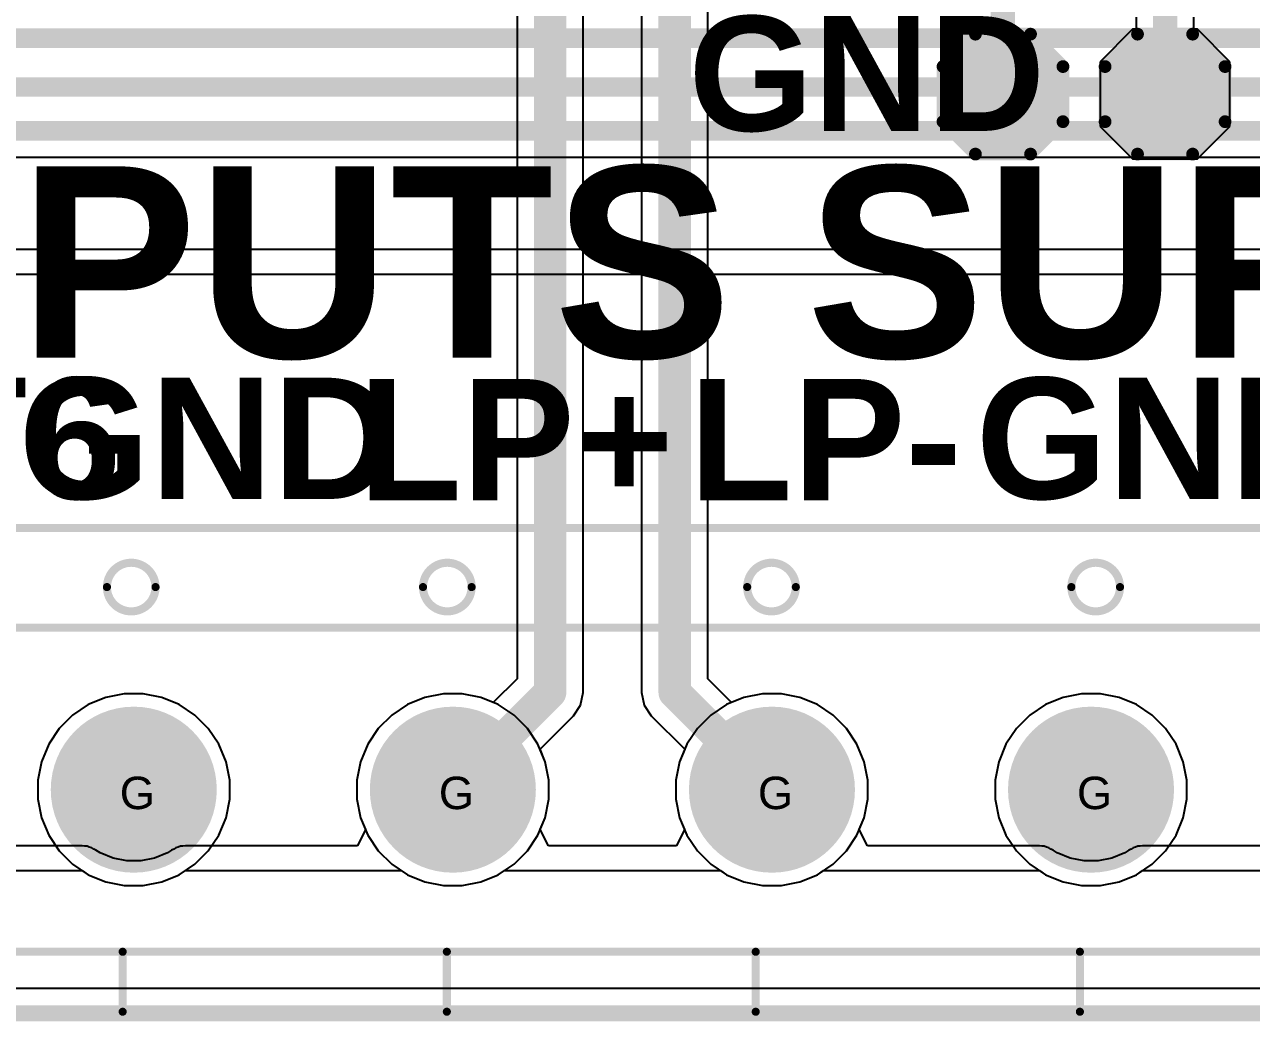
# Model space of a CAD drawing. Header units: inches. Extents: x -11 to 5379, y 0 to 5429.
# Drawn here: x 291.34 to 310.57, y -0.13 to 15.5 of the extents above; entities that cross this region are included whole.
import ezdxf

# ---------------------------------------------------------------- set-up
doc = ezdxf.new("R2010")
doc.units = ezdxf.units.IN
for name, color, linetype in [('Board Outline', 216, 'Continuous'), ('Bottom Layer', 5, 'Continuous'), ('Bottom Solder', 6, 'Continuous'), ('Drill Drawing', 1, 'Continuous'), ('GND', 16, 'Continuous'), ('Multi-Layer', 9, 'Continuous'), ('Pad Holes', 156, 'Continuous'), ('PWR', 76, 'Continuous'), ('Top Layer', 1, 'Continuous'), ('Top Overlay', 2, 'Continuous'), ('Top Paste', 8, 'Continuous'), ('Top Solder', 216, 'Continuous')]:
    doc.layers.add(name, color=color, linetype=linetype)
doc.styles.add('Arial', font='', dxfattribs={"height": 0.2})
doc.styles.add('Arial_Bold', font='', dxfattribs={"height": 0.2})
doc.styles.get('Arial').set_extended_font_data('Arial')
doc.styles.get('Arial_Bold').set_extended_font_data('Arial', bold=True)

# ---------------------------------------------------------------- blocks, each defined once
blk = doc.blocks.new('JL301_50012U01_118')
at = {"layer": 'Bottom Layer'}
h = blk.add_hatch(color=5, dxfattribs=at)
edge = h.paths.add_edge_path()
edge.add_arc((2.5800558, 0), 1.25000004, 0, 360)
h = blk.add_hatch(color=5, dxfattribs=at)
edge = h.paths.add_edge_path()
edge.add_arc((7.5800458, 0), 1.25000004, 0, 360)
h = blk.add_hatch(color=5, dxfattribs=at)
edge = h.paths.add_edge_path()
edge.add_arc((12.5800358, 0), 1.25000004, 0, 360)
h = blk.add_hatch(color=5, dxfattribs=at)
edge = h.paths.add_edge_path()
edge.add_arc((17.5800258, 0), 1.25000004, 0, 360)
at = {"layer": 'Bottom Solder'}
h = blk.add_hatch(color=6, dxfattribs=at)
edge = h.paths.add_edge_path()
edge.add_arc((2.5800558, 0), 1.30080004, 0, 360)
h = blk.add_hatch(color=6, dxfattribs=at)
edge = h.paths.add_edge_path()
edge.add_arc((7.5800458, 0), 1.30080004, 0, 360)
h = blk.add_hatch(color=6, dxfattribs=at)
edge = h.paths.add_edge_path()
edge.add_arc((12.5800358, 0), 1.30080004, 0, 360)
h = blk.add_hatch(color=6, dxfattribs=at)
edge = h.paths.add_edge_path()
edge.add_arc((17.5800258, 0), 1.30080004, 0, 360)
at = {"layer": 'GND'}
h = blk.add_hatch(color=16, dxfattribs=at)
edge = h.paths.add_edge_path()
edge.add_arc((2.5800558, 0), 1.25000004, 0, 360)
h = blk.add_hatch(color=16, dxfattribs=at)
edge = h.paths.add_edge_path()
edge.add_arc((7.5800458, 0), 1.25000004, 0, 360)
h = blk.add_hatch(color=16, dxfattribs=at)
edge = h.paths.add_edge_path()
edge.add_arc((12.5800358, 0), 1.25000004, 0, 360)
h = blk.add_hatch(color=16, dxfattribs=at)
edge = h.paths.add_edge_path()
edge.add_arc((17.5800258, 0), 1.25000004, 0, 360)
at = {"layer": 'Multi-Layer'}
h = blk.add_hatch(color=9, dxfattribs=at)
edge = h.paths.add_edge_path()
edge.add_arc((2.5800558, 0), 1.25000004, 0, 360)
h = blk.add_hatch(color=9, dxfattribs=at)
edge = h.paths.add_edge_path()
edge.add_arc((7.5800458, 0), 1.25000004, 0, 360)
h = blk.add_hatch(color=9, dxfattribs=at)
edge = h.paths.add_edge_path()
edge.add_arc((12.5800358, 0), 1.25000004, 0, 360)
h = blk.add_hatch(color=9, dxfattribs=at)
edge = h.paths.add_edge_path()
edge.add_arc((17.5800258, 0), 1.25000004, 0, 360)
at = {"layer": 'Pad Holes'}
h = blk.add_hatch(color=7, dxfattribs=at)
edge = h.paths.add_edge_path()
edge.add_arc((2.580005, 0), 0.6499986999999999, 0, 360)
h = blk.add_hatch(color=7, dxfattribs=at)
edge = h.paths.add_edge_path()
edge.add_arc((7.579994999999999, 0), 0.6499986999999999, 0, 360)
h = blk.add_hatch(color=7, dxfattribs=at)
edge = h.paths.add_edge_path()
edge.add_arc((12.579985, 0), 0.6499986999999999, 0, 360)
h = blk.add_hatch(color=7, dxfattribs=at)
edge = h.paths.add_edge_path()
edge.add_arc((17.5799496, 0), 0.6499986999999999, 0, 360)
at = {"layer": 'PWR'}
h = blk.add_hatch(color=76, dxfattribs=at)
edge = h.paths.add_edge_path()
edge.add_arc((2.5800558, 0), 1.25000004, 0, 360)
h = blk.add_hatch(color=76, dxfattribs=at)
edge = h.paths.add_edge_path()
edge.add_arc((7.5800458, 0), 1.25000004, 0, 360)
h = blk.add_hatch(color=76, dxfattribs=at)
edge = h.paths.add_edge_path()
edge.add_arc((12.5800358, 0), 1.25000004, 0, 360)
h = blk.add_hatch(color=76, dxfattribs=at)
edge = h.paths.add_edge_path()
edge.add_arc((17.5800258, 0), 1.25000004, 0, 360)
at = {"layer": 'Top Layer'}
h = blk.add_hatch(color=1, dxfattribs=at)
edge = h.paths.add_edge_path()
edge.add_arc((2.5800558, 0), 1.25000004, 0, 360)
h = blk.add_hatch(color=1, dxfattribs=at)
edge = h.paths.add_edge_path()
edge.add_arc((7.5800458, 0), 1.25000004, 0, 360)
h = blk.add_hatch(color=1, dxfattribs=at)
edge = h.paths.add_edge_path()
edge.add_arc((12.5800358, 0), 1.25000004, 0, 360)
h = blk.add_hatch(color=1, dxfattribs=at)
edge = h.paths.add_edge_path()
edge.add_arc((17.5800258, 0), 1.25000004, 0, 360)
at = {"layer": 'Top Solder'}
h = blk.add_hatch(color=216, dxfattribs=at)
edge = h.paths.add_edge_path()
edge.add_arc((2.5800558, 0), 1.30080004, 0, 360)
h = blk.add_hatch(color=216, dxfattribs=at)
edge = h.paths.add_edge_path()
edge.add_arc((7.5800458, 0), 1.30080004, 0, 360)
h = blk.add_hatch(color=216, dxfattribs=at)
edge = h.paths.add_edge_path()
edge.add_arc((12.5800358, 0), 1.30080004, 0, 360)
h = blk.add_hatch(color=216, dxfattribs=at)
edge = h.paths.add_edge_path()
edge.add_arc((17.5800258, 0), 1.30080004, 0, 360)
at = {"layer": 'Top Overlay'}
for points in [[(-30.1199042, 4.0999664, 0.127, 0.127, 0), (30.1201074, 4.0999664, 0.127, 0.127, 0)], [(-30.1199042, 2.54, 0.127, 0.127, 0), (30.1201074, 2.54, 0.127, 0.127, 0)], [(-30.1199042, -2.54, 0.127, 0.127, 0), (30.1201074, -2.54, 0.127, 0.127, 0)], [(2.40576608, -3.4798, 0.127, 0.127, 0), (2.40576608, -2.54, 0.127, 0.127, 0)], [(7.485766079999999, -3.4798, 0.127, 0.127, 0), (7.485766079999999, -2.54, 0.127, 0.127, 0)], [(12.32568528, -3.4798, 0.127, 0.127, 0), (12.32568528, -2.54, 0.127, 0.127, 0)], [(17.40568528, -3.4798, 0.127, 0.127, 0), (17.40568528, -2.54, 0.127, 0.127, 0)], [(-30.1199042, -3.499993, 0.127, 0.127, 0), (30.1201074, -3.499993, 0.127, 0.127, 0)]]:
    blk.add_lwpolyline(points, format="xyseb", dxfattribs=at)
for points in [[(2.9211778, 3.175, 0.127, 0.127, 1), (2.1591778, 3.175, 0.127, 0.127, 1)], [(7.874177799999999, 3.175, 0.127, 0.127, 1), (7.1121778, 3.175, 0.127, 0.127, 1)], [(12.9541778, 3.175, 0.127, 0.127, 1), (12.1921778, 3.175, 0.127, 0.127, 1)], [(18.0341778, 3.175, 0.127, 0.127, 1), (17.2721778, 3.175, 0.127, 0.127, 1)], [(2.1274278, 3.175, 0.0635, 0.0635, 1), (2.1909278, 3.175, 0.0635, 0.0635, 1)], [(2.8894278, 3.175, 0.0635, 0.0635, 1), (2.9529278, 3.175, 0.0635, 0.0635, 1)], [(7.080427799999999, 3.175, 0.0635, 0.0635, 1), (7.143927799999999, 3.175, 0.0635, 0.0635, 1)], [(7.842427799999999, 3.175, 0.0635, 0.0635, 1), (7.9059278, 3.175, 0.0635, 0.0635, 1)], [(12.1604278, 3.175, 0.0635, 0.0635, 1), (12.2239278, 3.175, 0.0635, 0.0635, 1)], [(12.9224278, 3.175, 0.0635, 0.0635, 1), (12.9859278, 3.175, 0.0635, 0.0635, 1)], [(17.2404278, 3.175, 0.0635, 0.0635, 1), (17.3039278, 3.175, 0.0635, 0.0635, 1)], [(18.0024278, 3.175, 0.0635, 0.0635, 1), (18.0659278, 3.175, 0.0635, 0.0635, 1)], [(2.37401608, -2.54, 0.0635, 0.0635, 1), (2.43751608, -2.54, 0.0635, 0.0635, 1)], [(7.454016079999999, -2.54, 0.0635, 0.0635, 1), (7.517516079999999, -2.54, 0.0635, 0.0635, 1)], [(12.29393528, -2.54, 0.0635, 0.0635, 1), (12.35743528, -2.54, 0.0635, 0.0635, 1)], [(17.37393528, -2.54, 0.0635, 0.0635, 1), (17.43743528, -2.54, 0.0635, 0.0635, 1)], [(2.37401608, -3.4798, 0.0635, 0.0635, 1), (2.43751608, -3.4798, 0.0635, 0.0635, 1)], [(7.454016079999999, -3.4798, 0.0635, 0.0635, 1), (7.517516079999999, -3.4798, 0.0635, 0.0635, 1)], [(12.29393528, -3.4798, 0.0635, 0.0635, 1), (12.35743528, -3.4798, 0.0635, 0.0635, 1)], [(17.37393528, -3.4798, 0.0635, 0.0635, 1), (17.43743528, -3.4798, 0.0635, 0.0635, 1)]]:
    blk.add_lwpolyline(points, format="xyseb", close=True, dxfattribs=at)
blk = doc.blocks.new('T__________164')
at = {"layer": 'Top Layer'}
blk.add_hatch(color=1, dxfattribs=at).paths.add_polyline_path([(0.3809999999999999, 0.7619999999999999), (-0.3809999999999999, 0.7619999999999999), (-0.7619999999999999, 0.3809999999999999), (-0.7619999999999999, -0.3809999999999999), (-0.3809999999999999, -0.7619999999999999), (0.3809999999999999, -0.7619999999999999), (0.7619999999999999, -0.3809999999999999), (0.7619999999999999, 0.3809999999999999)])
at = {"layer": 'Top Paste'}
blk.add_hatch(color=8, dxfattribs=at).paths.add_polyline_path([(0.3809999999999999, 0.7619999999999999), (-0.3809999999999999, 0.7619999999999999), (-0.7619999999999999, 0.3809999999999999), (-0.7619999999999999, -0.3809999999999999), (-0.3809999999999999, -0.7619999999999999), (0.3809999999999999, -0.7619999999999999), (0.7619999999999999, -0.3809999999999999), (0.7619999999999999, 0.3809999999999999)])
at = {"layer": 'Top Solder'}
blk.add_hatch(color=216, dxfattribs=at).paths.add_polyline_path([(0.4318, 0.8636), (-0.4318, 0.8636), (-0.8636, 0.4318), (-0.8636, -0.4318), (-0.4318, -0.8636), (0.4318, -0.8636), (0.8636, -0.4318), (0.8636, 0.4318)])
at = {"layer": 'Top Overlay'}
for points in [[(-0.9397999999999999, 0.4318, 0.1999996, 0.1999996, 0), (-0.4318, 0.9397999999999999, 0.1999996, 0.1999996, 0)], [(0.4318, 0.9397999999999999, 0.1999996, 0.1999996, 0), (-0.4318, 0.9397999999999999, 0.1999996, 0.1999996, 0)], [(0.9397999999999999, 0.4318, 0.1999996, 0.1999996, 0), (0.4318, 0.9397999999999999, 0.1999996, 0.1999996, 0)], [(-0.9397999999999999, -0.4318, 0.1999996, 0.1999996, 0), (-0.9397999999999999, 0.4318, 0.1999996, 0.1999996, 0)], [(0.9397999999999999, -0.4318, 0.1999996, 0.1999996, 0), (0.9397999999999999, 0.4318, 0.1999996, 0.1999996, 0)], [(-0.4318, -0.9397999999999999, 0.1999996, 0.1999996, 0), (-0.9397999999999999, -0.4318, 0.1999996, 0.1999996, 0)], [(0.4318, -0.9397999999999999, 0.1999996, 0.1999996, 0), (0.9397999999999999, -0.4318, 0.1999996, 0.1999996, 0)], [(0.4318, -0.9397999999999999, 0.1999996, 0.1999996, 0), (-0.4318, -0.9397999999999999, 0.1999996, 0.1999996, 0)]]:
    blk.add_lwpolyline(points, format="xyseb", dxfattribs=at)
for points in [[(-0.4817998999999999, 0.9397999999999999, 0.0999998, 0.0999998, 1), (-0.3818001, 0.9397999999999999, 0.0999998, 0.0999998, 1)], [(-0.4817998999999999, 0.9397999999999999, 0.0999998, 0.0999998, 1), (-0.3818001, 0.9397999999999999, 0.0999998, 0.0999998, 1)], [(0.3818001, 0.9397999999999999, 0.0999998, 0.0999998, 1), (0.4817998999999999, 0.9397999999999999, 0.0999998, 0.0999998, 1)], [(0.3818001, 0.9397999999999999, 0.0999998, 0.0999998, 1), (0.4817998999999999, 0.9397999999999999, 0.0999998, 0.0999998, 1)], [(-0.9897999000000001, 0.4318, 0.0999998, 0.0999998, 1), (-0.8898001, 0.4318, 0.0999998, 0.0999998, 1)], [(-0.9897999000000001, 0.4318, 0.0999998, 0.0999998, 1), (-0.8898001, 0.4318, 0.0999998, 0.0999998, 1)], [(0.8898001, 0.4318, 0.0999998, 0.0999998, 1), (0.9897999000000001, 0.4318, 0.0999998, 0.0999998, 1)], [(0.8898001, 0.4318, 0.0999998, 0.0999998, 1), (0.9897999000000001, 0.4318, 0.0999998, 0.0999998, 1)], [(-0.9897999000000001, -0.4318, 0.0999998, 0.0999998, 1), (-0.8898001, -0.4318, 0.0999998, 0.0999998, 1)], [(-0.9897999000000001, -0.4318, 0.0999998, 0.0999998, 1), (-0.8898001, -0.4318, 0.0999998, 0.0999998, 1)], [(0.8898001, -0.4318, 0.0999998, 0.0999998, 1), (0.9897999000000001, -0.4318, 0.0999998, 0.0999998, 1)], [(0.8898001, -0.4318, 0.0999998, 0.0999998, 1), (0.9897999000000001, -0.4318, 0.0999998, 0.0999998, 1)], [(-0.4817998999999999, -0.9397999999999999, 0.0999998, 0.0999998, 1), (-0.3818001, -0.9397999999999999, 0.0999998, 0.0999998, 1)], [(-0.4817998999999999, -0.9397999999999999, 0.0999998, 0.0999998, 1), (-0.3818001, -0.9397999999999999, 0.0999998, 0.0999998, 1)], [(0.3818001, -0.9397999999999999, 0.0999998, 0.0999998, 1), (0.4817998999999999, -0.9397999999999999, 0.0999998, 0.0999998, 1)], [(0.3818001, -0.9397999999999999, 0.0999998, 0.0999998, 1), (0.4817998999999999, -0.9397999999999999, 0.0999998, 0.0999998, 1)]]:
    blk.add_lwpolyline(points, format="xyseb", close=True, dxfattribs=at)
blk = doc.blocks.new('T__________167')
at = {"layer": 'Top Layer'}
blk.add_hatch(color=1, dxfattribs=at).paths.add_polyline_path([(0.3809999999999999, 0.7619999999999999), (-0.3809999999999999, 0.7619999999999999), (-0.7619999999999999, 0.3809999999999999), (-0.7619999999999999, -0.3809999999999999), (-0.3809999999999999, -0.7619999999999999), (0.3809999999999999, -0.7619999999999999), (0.7619999999999999, -0.3809999999999999), (0.7619999999999999, 0.3809999999999999)])
at = {"layer": 'Top Paste'}
blk.add_hatch(color=8, dxfattribs=at).paths.add_polyline_path([(0.3809999999999999, 0.7619999999999999), (-0.3809999999999999, 0.7619999999999999), (-0.7619999999999999, 0.3809999999999999), (-0.7619999999999999, -0.3809999999999999), (-0.3809999999999999, -0.7619999999999999), (0.3809999999999999, -0.7619999999999999), (0.7619999999999999, -0.3809999999999999), (0.7619999999999999, 0.3809999999999999)])
at = {"layer": 'Top Solder'}
blk.add_hatch(color=216, dxfattribs=at).paths.add_polyline_path([(0.4318, 0.8636), (-0.4318, 0.8636), (-0.8636, 0.4318), (-0.8636, -0.4318), (-0.4318, -0.8636), (0.4318, -0.8636), (0.8636, -0.4318), (0.8636, 0.4318)])
at = {"layer": 'Top Overlay'}
for points in [[(-0.9397999999999999, 0.4318, 0.1999996, 0.1999996, 0), (-0.4318, 0.9397999999999999, 0.1999996, 0.1999996, 0)], [(0.4318, 0.9397999999999999, 0.1999996, 0.1999996, 0), (-0.4318, 0.9397999999999999, 0.1999996, 0.1999996, 0)], [(0.9397999999999999, 0.4318, 0.1999996, 0.1999996, 0), (0.4318, 0.9397999999999999, 0.1999996, 0.1999996, 0)], [(-0.9397999999999999, -0.4318, 0.1999996, 0.1999996, 0), (-0.9397999999999999, 0.4318, 0.1999996, 0.1999996, 0)], [(0.9397999999999999, -0.4318, 0.1999996, 0.1999996, 0), (0.9397999999999999, 0.4318, 0.1999996, 0.1999996, 0)], [(-0.4318, -0.9397999999999999, 0.1999996, 0.1999996, 0), (-0.9397999999999999, -0.4318, 0.1999996, 0.1999996, 0)], [(0.4318, -0.9397999999999999, 0.1999996, 0.1999996, 0), (0.9397999999999999, -0.4318, 0.1999996, 0.1999996, 0)], [(0.4318, -0.9397999999999999, 0.1999996, 0.1999996, 0), (-0.4318, -0.9397999999999999, 0.1999996, 0.1999996, 0)]]:
    blk.add_lwpolyline(points, format="xyseb", dxfattribs=at)
for points in [[(-0.4817998999999999, 0.9397999999999999, 0.0999998, 0.0999998, 1), (-0.3818001, 0.9397999999999999, 0.0999998, 0.0999998, 1)], [(-0.4817998999999999, 0.9397999999999999, 0.0999998, 0.0999998, 1), (-0.3818001, 0.9397999999999999, 0.0999998, 0.0999998, 1)], [(0.3818001, 0.9397999999999999, 0.0999998, 0.0999998, 1), (0.4817998999999999, 0.9397999999999999, 0.0999998, 0.0999998, 1)], [(0.3818001, 0.9397999999999999, 0.0999998, 0.0999998, 1), (0.4817998999999999, 0.9397999999999999, 0.0999998, 0.0999998, 1)], [(-0.9897999000000001, 0.4318, 0.0999998, 0.0999998, 1), (-0.8898001, 0.4318, 0.0999998, 0.0999998, 1)], [(-0.9897999000000001, 0.4318, 0.0999998, 0.0999998, 1), (-0.8898001, 0.4318, 0.0999998, 0.0999998, 1)], [(0.8898001, 0.4318, 0.0999998, 0.0999998, 1), (0.9897999000000001, 0.4318, 0.0999998, 0.0999998, 1)], [(0.8898001, 0.4318, 0.0999998, 0.0999998, 1), (0.9897999000000001, 0.4318, 0.0999998, 0.0999998, 1)], [(-0.9897999000000001, -0.4318, 0.0999998, 0.0999998, 1), (-0.8898001, -0.4318, 0.0999998, 0.0999998, 1)], [(-0.9897999000000001, -0.4318, 0.0999998, 0.0999998, 1), (-0.8898001, -0.4318, 0.0999998, 0.0999998, 1)], [(0.8898001, -0.4318, 0.0999998, 0.0999998, 1), (0.9897999000000001, -0.4318, 0.0999998, 0.0999998, 1)], [(0.8898001, -0.4318, 0.0999998, 0.0999998, 1), (0.9897999000000001, -0.4318, 0.0999998, 0.0999998, 1)], [(-0.4817998999999999, -0.9397999999999999, 0.0999998, 0.0999998, 1), (-0.3818001, -0.9397999999999999, 0.0999998, 0.0999998, 1)], [(-0.4817998999999999, -0.9397999999999999, 0.0999998, 0.0999998, 1), (-0.3818001, -0.9397999999999999, 0.0999998, 0.0999998, 1)], [(0.3818001, -0.9397999999999999, 0.0999998, 0.0999998, 1), (0.4817998999999999, -0.9397999999999999, 0.0999998, 0.0999998, 1)], [(0.3818001, -0.9397999999999999, 0.0999998, 0.0999998, 1), (0.4817998999999999, -0.9397999999999999, 0.0999998, 0.0999998, 1)]]:
    blk.add_lwpolyline(points, format="xyseb", close=True, dxfattribs=at)

msp = doc.modelspace()

# ---------------------------------------------------------------- linework, layer by layer
at = {"layer": 'Board Outline'}
msp.add_lwpolyline([(1.27e-05, 1.27e-05, 0.254, 0.254, 0), (344.00001304, 1.27e-05, 0.254, 0.254, 0)], format="xyseb", dxfattribs=at)
at = {"layer": 'Bottom Layer'}
for p, q in [((230.75502744, 13.41594218), (330.24572762, 13.41594218)), ((297.90813418, 5.00921274), (297.61756326, 4.95141504)), ((298.2043947, 5.00921274), (297.90813418, 5.00921274)), ((298.49496562, 4.95141504), (298.2043947, 5.00921274)), ((302.90812418, 5.00921274), (302.61755326, 4.95141504)), ((303.2043847, 5.00921274), (302.90812418, 5.00921274)), ((303.49495562, 4.95141504), (303.2043847, 5.00921274)), ((297.34385286, 4.8380396), (297.09752112, 4.67344506)), ((297.61756326, 4.95141504), (297.34385286, 4.8380396)), ((298.76867602, 4.8380396), (298.49496562, 4.95141504)), ((299.01500776, 4.67344506), (298.76867602, 4.8380396)), ((302.34384286, 4.8380396), (302.09751112, 4.67344506)), ((302.61755326, 4.95141504), (302.34384286, 4.8380396)), ((303.76866602, 4.8380396), (303.49495562, 4.95141504)), ((304.01499776, 4.67344506), (303.76866602, 4.8380396)), ((297.09752112, 4.67344506), (296.88803208, 4.463956019999999)), ((299.2244968, 4.463956019999999), (299.01500776, 4.67344506)), ((302.09751112, 4.67344506), (301.88802208, 4.463956019999999)), ((304.2244868, 4.463956019999999), (304.01499776, 4.67344506)), ((296.88803208, 4.463956019999999), (296.72343754, 4.21762428)), ((299.38909134, 4.21762428), (299.2244968, 4.463956019999999)), ((301.88802208, 4.463956019999999), (301.72342754, 4.21762428)), ((304.38908134, 4.21762428), (304.2244868, 4.463956019999999)), ((296.72343754, 4.21762428), (296.6100621, 3.94391388)), ((299.50246678, 3.94391388), (299.38909134, 4.21762428)), ((301.72342754, 4.21762428), (301.6100521, 3.94391388)), ((304.50245678, 3.94391388), (304.38908134, 4.21762428)), ((296.6100621, 3.94391388), (296.5522644, 3.65334296)), ((299.56026448, 3.65334296), (299.50246678, 3.94391388)), ((301.6100521, 3.94391388), (301.5522544, 3.65334296)), ((304.56025448, 3.65334296), (304.50245678, 3.94391388)), ((296.5522644, 3.65334296), (296.5522644, 3.35708244)), ((299.56026448, 3.35708244), (299.56026448, 3.65334296)), ((301.5522544, 3.65334296), (301.5522544, 3.35708244)), ((304.56025448, 3.35708244), (304.56025448, 3.65334296)), ((296.5522644, 3.35708244), (296.6100621, 3.06651152)), ((299.50246678, 3.06651152), (299.56026448, 3.35708244)), ((301.5522544, 3.35708244), (301.6100521, 3.06651152)), ((304.50245678, 3.06651152), (304.56025448, 3.35708244)), ((296.6100621, 3.06651152), (296.72343754, 2.79280112)), ((299.38909134, 2.79280112), (299.50246678, 3.06651152)), ((301.6100521, 3.06651152), (301.72342754, 2.79280112)), ((304.38908134, 2.79280112), (304.50245678, 3.06651152)), ((296.72343754, 2.79280112), (296.88803208, 2.54646938)), ((299.2244968, 2.54646938), (299.38909134, 2.79280112)), ((301.72342754, 2.79280112), (301.88802208, 2.54646938)), ((304.2244868, 2.54646938), (304.38908134, 2.79280112)), ((296.88803208, 2.54646938), (297.09752112, 2.33698034)), ((299.01500776, 2.33698034), (299.2244968, 2.54646938)), ((301.88802208, 2.54646938), (302.09751112, 2.33698034)), ((304.01499776, 2.33698034), (304.2244868, 2.54646938)), ((297.09752112, 2.33698034), (297.34385286, 2.1723858)), ((298.76867602, 2.1723858), (299.01500776, 2.33698034)), ((302.09751112, 2.33698034), (302.34384286, 2.1723858)), ((303.76866602, 2.1723858), (304.01499776, 2.33698034)), ((297.34385286, 2.1723858), (297.61756326, 2.05901036)), ((298.49496562, 2.05901036), (298.76867602, 2.1723858)), ((302.34384286, 2.1723858), (302.61755326, 2.05901036)), ((303.49495562, 2.05901036), (303.76866602, 2.1723858)), ((297.61756326, 2.05901036), (297.90813418, 2.00121266)), ((297.90813418, 2.00121266), (298.2043947, 2.00121266)), ((298.2043947, 2.00121266), (298.49496562, 2.05901036)), ((302.61755326, 2.05901036), (302.90812418, 2.00121266)), ((302.90812418, 2.00121266), (303.2043847, 2.00121266)), ((303.2043847, 2.00121266), (303.49495562, 2.05901036)), ((334.32919672, 0.38846506), (220.28220866, 0.38846506))]:
    msp.add_line(p, q, dxfattribs=at)
for points in [[(231.81007232, 15.2825577, 0.3048, 0.3048, 0), (329.26974024, 15.2825577, 0.3048, 0.3048, 0)], [(231.32512282, 14.51561994, 0.3048, 0.3048, 0), (329.73050894, 14.51561994, 0.3048, 0.3048, 0)], [(230.75502744, 13.83030508, 0.3048, 0.3048, 0), (330.24572762, 13.83030508, 0.3048, 0.3048, 0)]]:
    msp.add_lwpolyline(points, format="xyseb", dxfattribs=at)
at = {"layer": 'GND'}
for p, q in [((297.90813418, 5.00921274), (297.61756326, 4.95141504)), ((298.2043947, 5.00921274), (297.90813418, 5.00921274)), ((298.49496562, 4.95141504), (298.2043947, 5.00921274)), ((302.90812418, 5.00921274), (302.61755326, 4.95141504)), ((303.2043847, 5.00921274), (302.90812418, 5.00921274)), ((303.49495562, 4.95141504), (303.2043847, 5.00921274)), ((297.34385286, 4.8380396), (297.09752112, 4.67344506)), ((297.61756326, 4.95141504), (297.34385286, 4.8380396)), ((298.76867602, 4.8380396), (298.49496562, 4.95141504)), ((299.01500776, 4.67344506), (298.76867602, 4.8380396)), ((302.34384286, 4.8380396), (302.09751112, 4.67344506)), ((302.61755326, 4.95141504), (302.34384286, 4.8380396)), ((303.76866602, 4.8380396), (303.49495562, 4.95141504)), ((304.01499776, 4.67344506), (303.76866602, 4.8380396)), ((297.09752112, 4.67344506), (296.88803208, 4.463956019999999)), ((299.2244968, 4.463956019999999), (299.01500776, 4.67344506)), ((302.09751112, 4.67344506), (301.88802208, 4.463956019999999)), ((304.2244868, 4.463956019999999), (304.01499776, 4.67344506)), ((296.88803208, 4.463956019999999), (296.72343754, 4.21762428)), ((299.38909134, 4.21762428), (299.2244968, 4.463956019999999)), ((301.88802208, 4.463956019999999), (301.72342754, 4.21762428)), ((304.38908134, 4.21762428), (304.2244868, 4.463956019999999)), ((296.72343754, 4.21762428), (296.6100621, 3.94391388)), ((299.50246678, 3.94391388), (299.38909134, 4.21762428)), ((301.72342754, 4.21762428), (301.6100521, 3.94391388)), ((304.50245678, 3.94391388), (304.38908134, 4.21762428)), ((296.6100621, 3.94391388), (296.5522644, 3.65334296)), ((299.56026448, 3.65334296), (299.50246678, 3.94391388)), ((301.6100521, 3.94391388), (301.5522544, 3.65334296)), ((304.56025448, 3.65334296), (304.50245678, 3.94391388)), ((296.5522644, 3.65334296), (296.5522644, 3.35708244)), ((299.56026448, 3.35708244), (299.56026448, 3.65334296)), ((301.5522544, 3.65334296), (301.5522544, 3.35708244)), ((304.56025448, 3.35708244), (304.56025448, 3.65334296)), ((296.5522644, 3.35708244), (296.6100621, 3.06651152)), ((299.50246678, 3.06651152), (299.56026448, 3.35708244)), ((301.5522544, 3.35708244), (301.6100521, 3.06651152)), ((304.50245678, 3.06651152), (304.56025448, 3.35708244)), ((296.6100621, 3.06651152), (296.6877861, 2.8788741)), ((299.42474278, 2.8788741), (299.50246678, 3.06651152)), ((301.6100521, 3.06651152), (301.6877761, 2.8788741)), ((304.42473278, 2.8788741), (304.50245678, 3.06651152)), ((296.6877861, 2.8788741), (296.55949832, 2.62487156)), ((299.55303056, 2.62487156), (299.42474278, 2.8788741)), ((301.6877761, 2.8788741), (301.55948832, 2.62487156)), ((304.55302056, 2.62487156), (304.42473278, 2.8788741)), ((292.24804898, 2.62487156), (289.55305056, 2.62487156)), ((292.28557748, 2.6174065), (292.24804898, 2.62487156)), ((292.32383496, 2.6174065), (292.28557748, 2.6174065)), ((292.3591816, 2.60276594), (292.32383496, 2.6174065)), ((292.39670756, 2.59530088), (292.3591816, 2.60276594)), ((292.42852106, 2.57404362), (292.39670756, 2.59530088)), ((292.4638677, 2.55940306), (292.42852106, 2.57404362)), ((292.52786554, 2.51664216), (292.4638677, 2.55940306)), ((292.73089028, 2.4325453), (292.52786554, 2.51664216)), ((293.5846808, 2.51663962), (293.3816611399999, 2.4325453)), ((293.64868118, 2.55940306), (293.5846808, 2.51663962)), ((293.68402782, 2.57404362), (293.64868118, 2.55940306)), ((293.71584132, 2.59530088), (293.68402782, 2.57404362)), ((293.75336728, 2.60276594), (293.71584132, 2.59530088)), ((293.78871392, 2.6174065), (293.75336728, 2.60276594)), ((293.8269714, 2.6174065), (293.78871392, 2.6174065)), ((293.8644998999999, 2.62487156), (293.8269714, 2.6174065)), ((296.55949832, 2.62487156), (293.8644998999999, 2.62487156)), ((301.55948832, 2.62487156), (299.55303056, 2.62487156)), ((307.24801898, 2.62487156), (304.55302056, 2.62487156)), ((307.28554748, 2.6174065), (307.24801898, 2.62487156)), ((307.32380496, 2.6174065), (307.28554748, 2.6174065)), ((307.3591516, 2.60276594), (307.32380496, 2.6174065)), ((307.39667756, 2.59530088), (307.3591516, 2.60276594)), ((307.42849106, 2.57404362), (307.39667756, 2.59530088)), ((307.4638377, 2.55940306), (307.42849106, 2.57404362)), ((307.52783554, 2.51664216), (307.4638377, 2.55940306)), ((307.73086028, 2.4325453), (307.52783554, 2.51664216)), ((308.5846508, 2.51663962), (308.38163114, 2.4325453)), ((308.64865118, 2.55940306), (308.5846508, 2.51663962)), ((308.68399782, 2.57404362), (308.64865118, 2.55940306)), ((308.7158113199999, 2.59530088), (308.68399782, 2.57404362)), ((308.75333728, 2.60276594), (308.7158113199999, 2.59530088)), ((308.78868392, 2.6174065), (308.75333728, 2.60276594)), ((308.8269414, 2.6174065), (308.78868392, 2.6174065)), ((308.8644699, 2.62487156), (308.8269414, 2.6174065)), ((311.55946832, 2.62487156), (308.8644699, 2.62487156)), ((292.94640166, 2.38967772), (292.73089028, 2.4325453)), ((293.16614722, 2.38967772), (292.94640166, 2.38967772)), ((293.3816611399999, 2.4325453), (293.16614722, 2.38967772)), ((307.94637166, 2.38967772), (307.73086028, 2.4325453)), ((308.16611722, 2.38967772), (307.94637166, 2.38967772)), ((308.38163114, 2.4325453), (308.16611722, 2.38967772)), ((288.8645099, 2.2364065), (292.24804898, 2.2364065)), ((292.24804898, 2.2364065), (292.34386286, 2.1723858)), ((292.34386286, 2.1723858), (292.61757326, 2.05901036)), ((293.4949756199999, 2.05901036), (293.76868602, 2.1723858)), ((293.76868602, 2.1723858), (293.8644998999999, 2.2364065)), ((293.8644998999999, 2.2364065), (297.24803898, 2.2364065)), ((297.24803898, 2.2364065), (297.34385286, 2.1723858)), ((297.34385286, 2.1723858), (297.61756326, 2.05901036)), ((298.49496562, 2.05901036), (298.76867602, 2.1723858)), ((298.76867602, 2.1723858), (298.8644899, 2.2364065)), ((298.8644899, 2.2364065), (302.24802898, 2.2364065)), ((302.24802898, 2.2364065), (302.34384286, 2.1723858)), ((302.34384286, 2.1723858), (302.61755326, 2.05901036)), ((303.49495562, 2.05901036), (303.76866602, 2.1723858)), ((303.76866602, 2.1723858), (303.8644799, 2.2364065)), ((303.8644799, 2.2364065), (307.24801898, 2.2364065)), ((307.24801898, 2.2364065), (307.34383286, 2.1723858)), ((307.34383286, 2.1723858), (307.61754326, 2.05901036)), ((308.49494562, 2.05901036), (308.76865602, 2.1723858)), ((308.76865602, 2.1723858), (308.8644699, 2.2364065)), ((308.8644699, 2.2364065), (312.24800898, 2.2364065)), ((292.61757326, 2.05901036), (292.90814418, 2.00121266)), ((292.90814418, 2.00121266), (293.2044046999999, 2.00121266)), ((293.2044046999999, 2.00121266), (293.4949756199999, 2.05901036)), ((297.61756326, 2.05901036), (297.90813418, 2.00121266)), ((297.90813418, 2.00121266), (298.2043947, 2.00121266)), ((298.2043947, 2.00121266), (298.49496562, 2.05901036)), ((302.61755326, 2.05901036), (302.90812418, 2.00121266)), ((302.90812418, 2.00121266), (303.2043847, 2.00121266)), ((303.2043847, 2.00121266), (303.49495562, 2.05901036)), ((307.61754326, 2.05901036), (307.90811418, 2.00121266)), ((307.90811418, 2.00121266), (308.2043747, 2.00121266)), ((308.2043747, 2.00121266), (308.49494562, 2.05901036)), ((343.61156068, 0.38846506), (0.38846506, 0.38846506))]:
    msp.add_line(p, q, dxfattribs=at)
at = {"layer": 'PWR'}
for p, q in [((320.88016088, 11.97086506), (253.34706506, 11.97086506)), ((252.9586, 11.5824), (321.26862594, 11.5824)), ((292.90814418, 5.00921274), (292.61757326, 4.95141504)), ((293.2044046999999, 5.00921274), (292.90814418, 5.00921274)), ((293.4949756199999, 4.95141504), (293.2044046999999, 5.00921274)), ((297.90813418, 5.00921274), (297.61756326, 4.95141504)), ((298.2043947, 5.00921274), (297.90813418, 5.00921274)), ((298.49496562, 4.95141504), (298.2043947, 5.00921274)), ((302.90812418, 5.00921274), (302.61755326, 4.95141504)), ((303.2043847, 5.00921274), (302.90812418, 5.00921274)), ((303.49495562, 4.95141504), (303.2043847, 5.00921274)), ((307.90811418, 5.00921274), (307.61754326, 4.95141504)), ((308.2043747, 5.00921274), (307.90811418, 5.00921274)), ((308.49494562, 4.95141504), (308.2043747, 5.00921274)), ((292.34386286, 4.8380396), (292.09753112, 4.67344506)), ((292.61757326, 4.95141504), (292.34386286, 4.8380396)), ((293.76868602, 4.8380396), (293.4949756199999, 4.95141504)), ((294.01501776, 4.67344506), (293.76868602, 4.8380396)), ((297.34385286, 4.8380396), (297.09752112, 4.67344506)), ((297.61756326, 4.95141504), (297.34385286, 4.8380396)), ((298.76867602, 4.8380396), (298.49496562, 4.95141504)), ((299.01500776, 4.67344506), (298.76867602, 4.8380396)), ((302.34384286, 4.8380396), (302.09751112, 4.67344506)), ((302.61755326, 4.95141504), (302.34384286, 4.8380396)), ((303.76866602, 4.8380396), (303.49495562, 4.95141504)), ((304.01499776, 4.67344506), (303.76866602, 4.8380396)), ((307.34383286, 4.8380396), (307.0975011199999, 4.67344506)), ((307.61754326, 4.95141504), (307.34383286, 4.8380396)), ((308.76865602, 4.8380396), (308.49494562, 4.95141504)), ((309.01498776, 4.67344506), (308.76865602, 4.8380396)), ((292.09753112, 4.67344506), (291.88804208, 4.463956019999999)), ((294.2245068, 4.463956019999999), (294.01501776, 4.67344506)), ((297.09752112, 4.67344506), (296.88803208, 4.463956019999999)), ((299.2244968, 4.463956019999999), (299.01500776, 4.67344506)), ((302.09751112, 4.67344506), (301.88802208, 4.463956019999999)), ((304.2244868, 4.463956019999999), (304.01499776, 4.67344506)), ((307.0975011199999, 4.67344506), (306.88801208, 4.463956019999999)), ((309.2244768, 4.463956019999999), (309.01498776, 4.67344506)), ((291.88804208, 4.463956019999999), (291.7234475399999, 4.21762428)), ((294.38910134, 4.21762428), (294.2245068, 4.463956019999999)), ((296.88803208, 4.463956019999999), (296.72343754, 4.21762428)), ((299.38909134, 4.21762428), (299.2244968, 4.463956019999999)), ((301.88802208, 4.463956019999999), (301.72342754, 4.21762428)), ((304.38908134, 4.21762428), (304.2244868, 4.463956019999999)), ((306.88801208, 4.463956019999999), (306.72341754, 4.21762428)), ((309.38907134, 4.21762428), (309.2244768, 4.463956019999999)), ((291.7234475399999, 4.21762428), (291.6100721, 3.94391388)), ((294.50247678, 3.94391388), (294.38910134, 4.21762428)), ((296.72343754, 4.21762428), (296.6100621, 3.94391388)), ((299.50246678, 3.94391388), (299.38909134, 4.21762428)), ((301.72342754, 4.21762428), (301.6100521, 3.94391388)), ((304.50245678, 3.94391388), (304.38908134, 4.21762428)), ((306.72341754, 4.21762428), (306.6100421, 3.94391388)), ((309.50244678, 3.94391388), (309.38907134, 4.21762428)), ((291.6100721, 3.94391388), (291.5522744, 3.65334296)), ((294.56027448, 3.65334296), (294.50247678, 3.94391388)), ((296.6100621, 3.94391388), (296.5522644, 3.65334296)), ((299.56026448, 3.65334296), (299.50246678, 3.94391388)), ((301.6100521, 3.94391388), (301.5522544, 3.65334296)), ((304.56025448, 3.65334296), (304.50245678, 3.94391388)), ((306.6100421, 3.94391388), (306.5522444, 3.65334296)), ((309.56024448, 3.65334296), (309.50244678, 3.94391388)), ((291.5522744, 3.65334296), (291.5522744, 3.35708244)), ((294.56027448, 3.35708244), (294.56027448, 3.65334296)), ((296.5522644, 3.65334296), (296.5522644, 3.35708244)), ((299.56026448, 3.35708244), (299.56026448, 3.65334296)), ((301.5522544, 3.65334296), (301.5522544, 3.35708244)), ((304.56025448, 3.35708244), (304.56025448, 3.65334296)), ((306.5522444, 3.65334296), (306.5522444, 3.35708244)), ((309.56024448, 3.35708244), (309.56024448, 3.65334296)), ((291.5522744, 3.35708244), (291.6100721, 3.06651152)), ((294.50247678, 3.06651152), (294.56027448, 3.35708244)), ((296.5522644, 3.35708244), (296.6100621, 3.06651152)), ((299.50246678, 3.06651152), (299.56026448, 3.35708244)), ((301.5522544, 3.35708244), (301.6100521, 3.06651152)), ((304.50245678, 3.06651152), (304.56025448, 3.35708244)), ((306.5522444, 3.35708244), (306.6100421, 3.06651152)), ((309.50244678, 3.06651152), (309.56024448, 3.35708244)), ((291.6100721, 3.06651152), (291.7234475399999, 2.79280112)), ((294.38910134, 2.79280112), (294.50247678, 3.06651152)), ((296.6100621, 3.06651152), (296.72343754, 2.79280112)), ((299.38909134, 2.79280112), (299.50246678, 3.06651152)), ((301.6100521, 3.06651152), (301.72342754, 2.79280112)), ((304.38908134, 2.79280112), (304.50245678, 3.06651152)), ((306.6100421, 3.06651152), (306.72341754, 2.79280112)), ((309.38907134, 2.79280112), (309.50244678, 3.06651152)), ((291.7234475399999, 2.79280112), (291.88804208, 2.54646938)), ((294.2245068, 2.54646938), (294.38910134, 2.79280112)), ((296.72343754, 2.79280112), (296.88803208, 2.54646938)), ((299.2244968, 2.54646938), (299.38909134, 2.79280112)), ((301.72342754, 2.79280112), (301.88802208, 2.54646938)), ((304.2244868, 2.54646938), (304.38908134, 2.79280112)), ((306.72341754, 2.79280112), (306.88801208, 2.54646938)), ((309.2244768, 2.54646938), (309.38907134, 2.79280112)), ((291.88804208, 2.54646938), (292.09753112, 2.33698034)), ((294.01501776, 2.33698034), (294.2245068, 2.54646938)), ((296.88803208, 2.54646938), (297.09752112, 2.33698034)), ((299.01500776, 2.33698034), (299.2244968, 2.54646938)), ((301.88802208, 2.54646938), (302.09751112, 2.33698034)), ((304.01499776, 2.33698034), (304.2244868, 2.54646938)), ((306.88801208, 2.54646938), (307.0975011199999, 2.33698034)), ((309.01498776, 2.33698034), (309.2244768, 2.54646938)), ((292.09753112, 2.33698034), (292.34386286, 2.1723858)), ((293.76868602, 2.1723858), (294.01501776, 2.33698034)), ((297.09752112, 2.33698034), (297.34385286, 2.1723858)), ((298.76867602, 2.1723858), (299.01500776, 2.33698034)), ((302.09751112, 2.33698034), (302.34384286, 2.1723858)), ((303.76866602, 2.1723858), (304.01499776, 2.33698034)), ((307.0975011199999, 2.33698034), (307.34383286, 2.1723858)), ((308.76865602, 2.1723858), (309.01498776, 2.33698034)), ((292.34386286, 2.1723858), (292.61757326, 2.05901036)), ((293.4949756199999, 2.05901036), (293.76868602, 2.1723858)), ((297.34385286, 2.1723858), (297.61756326, 2.05901036)), ((298.49496562, 2.05901036), (298.76867602, 2.1723858)), ((302.34384286, 2.1723858), (302.61755326, 2.05901036)), ((303.49495562, 2.05901036), (303.76866602, 2.1723858)), ((307.34383286, 2.1723858), (307.61754326, 2.05901036)), ((308.49494562, 2.05901036), (308.76865602, 2.1723858)), ((292.61757326, 2.05901036), (292.90814418, 2.00121266)), ((292.90814418, 2.00121266), (293.2044046999999, 2.00121266)), ((293.2044046999999, 2.00121266), (293.4949756199999, 2.05901036)), ((297.61756326, 2.05901036), (297.90813418, 2.00121266)), ((297.90813418, 2.00121266), (298.2043947, 2.00121266)), ((298.2043947, 2.00121266), (298.49496562, 2.05901036)), ((302.61755326, 2.05901036), (302.90812418, 2.00121266)), ((302.90812418, 2.00121266), (303.2043847, 2.00121266)), ((303.2043847, 2.00121266), (303.49495562, 2.05901036)), ((307.61754326, 2.05901036), (307.90811418, 2.00121266)), ((307.90811418, 2.00121266), (308.2043747, 2.00121266)), ((308.2043747, 2.00121266), (308.49494562, 2.05901036)), ((343.61156068, 0.38846506), (243.4336, 0.38846506))]:
    msp.add_line(p, q, dxfattribs=at)
at = {"layer": 'Top Layer'}
for p, q in [((299.06226192, 17.9023137), (299.06226192, 5.24370554)), ((300.0981653599999, 5.029161899999999), (300.0981653599999, 17.9023137)), ((301.01425192, 17.9023137), (301.01425192, 5.0292635)), ((302.05015536, 5.243807139999999), (302.05015536, 17.9023137)), ((308.76355062, 15.6114369), (308.76355062, 15.4209369)), ((309.66996486, 15.4209369), (309.66996486, 15.6114369)), ((308.70875774, 15.4209369), (308.20075774, 14.9129369)), ((308.76355062, 15.4209369), (308.70875774, 15.4209369)), ((309.72475774, 15.4209369), (309.66996486, 15.4209369)), ((310.23275774, 14.9129369), (309.72475774, 15.4209369)), ((308.20075774, 14.9129369), (308.20075774, 13.8969369)), ((310.23275774, 13.8969369), (310.23275774, 14.9129369)), ((308.20075774, 13.8969369), (308.70875774, 13.3889369)), ((309.72475774, 13.3889369), (310.23275774, 13.8969369)), ((308.70875774, 13.3889369), (309.72475774, 13.3889369)), ((299.06226192, 5.24370554), (298.68942294, 4.87086656)), ((302.4230959399999, 4.87086656), (302.05015536, 5.243807139999999)), ((297.90813418, 5.00921274), (297.61756326, 4.95141504)), ((298.2043947, 5.00921274), (297.90813418, 5.00921274)), ((298.49496562, 4.95141504), (298.2043947, 5.00921274)), ((300.05873948, 4.83095046), (300.0981653599999, 5.029161899999999)), ((301.01425192, 5.0292635), (301.0536777999999, 4.83105206)), ((302.90812418, 5.00921274), (302.61755326, 4.95141504)), ((303.2043847, 5.00921274), (302.90812418, 5.00921274)), ((303.49495562, 4.95141504), (303.2043847, 5.00921274)), ((297.34385286, 4.8380396), (297.09752112, 4.67344506)), ((297.61756326, 4.95141504), (297.34385286, 4.8380396)), ((298.68942294, 4.87086656), (298.49496562, 4.95141504)), ((299.94646132, 4.662914219999999), (300.05873948, 4.83095046)), ((301.0536777999999, 4.83105206), (301.16595596, 4.66301582)), ((302.61755326, 4.95141504), (302.4230959399999, 4.87086656)), ((303.76866602, 4.8380396), (303.49495562, 4.95141504)), ((304.01499776, 4.67344506), (303.76866602, 4.8380396)), ((297.09752112, 4.67344506), (296.88803208, 4.463956019999999)), ((299.4219183, 4.1383712), (299.94646132, 4.662914219999999)), ((301.16595596, 4.66301582), (301.69060058, 4.1383712)), ((304.2244868, 4.463956019999999), (304.01499776, 4.67344506)), ((296.88803208, 4.463956019999999), (296.72343754, 4.21762428)), ((304.38908134, 4.21762428), (304.2244868, 4.463956019999999)), ((296.72343754, 4.21762428), (296.6100621, 3.94391388)), ((299.50246678, 3.94391388), (299.4219183, 4.1383712)), ((301.69060058, 4.1383712), (301.6100521, 3.94391388)), ((304.50245678, 3.94391388), (304.38908134, 4.21762428)), ((296.6100621, 3.94391388), (296.5522644, 3.65334296)), ((299.56026448, 3.65334296), (299.50246678, 3.94391388)), ((301.6100521, 3.94391388), (301.5522544, 3.65334296)), ((304.56025448, 3.65334296), (304.50245678, 3.94391388)), ((296.5522644, 3.65334296), (296.5522644, 3.35708244)), ((299.56026448, 3.35708244), (299.56026448, 3.65334296)), ((301.5522544, 3.65334296), (301.5522544, 3.35708244)), ((304.56025448, 3.35708244), (304.56025448, 3.65334296)), ((296.5522644, 3.35708244), (296.6100621, 3.06651152)), ((299.50246678, 3.06651152), (299.56026448, 3.35708244)), ((301.5522544, 3.35708244), (301.6100521, 3.06651152)), ((304.50245678, 3.06651152), (304.56025448, 3.35708244)), ((296.6100621, 3.06651152), (296.72343754, 2.79280112)), ((299.38909134, 2.79280112), (299.50246678, 3.06651152)), ((301.6100521, 3.06651152), (301.72342754, 2.79280112)), ((304.38908134, 2.79280112), (304.50245678, 3.06651152)), ((296.72343754, 2.79280112), (296.88803208, 2.54646938)), ((299.2244968, 2.54646938), (299.38909134, 2.79280112)), ((301.72342754, 2.79280112), (301.88802208, 2.54646938)), ((304.2244868, 2.54646938), (304.38908134, 2.79280112)), ((296.88803208, 2.54646938), (297.09752112, 2.33698034)), ((299.01500776, 2.33698034), (299.2244968, 2.54646938)), ((301.88802208, 2.54646938), (302.09751112, 2.33698034)), ((304.01499776, 2.33698034), (304.2244868, 2.54646938)), ((297.09752112, 2.33698034), (297.34385286, 2.1723858)), ((298.76867602, 2.1723858), (299.01500776, 2.33698034)), ((302.09751112, 2.33698034), (302.34384286, 2.1723858)), ((303.76866602, 2.1723858), (304.01499776, 2.33698034)), ((297.34385286, 2.1723858), (297.61756326, 2.05901036)), ((298.49496562, 2.05901036), (298.76867602, 2.1723858)), ((302.34384286, 2.1723858), (302.61755326, 2.05901036)), ((303.49495562, 2.05901036), (303.76866602, 2.1723858)), ((297.61756326, 2.05901036), (297.90813418, 2.00121266)), ((297.90813418, 2.00121266), (298.2043947, 2.00121266)), ((298.2043947, 2.00121266), (298.49496562, 2.05901036)), ((302.61755326, 2.05901036), (302.90812418, 2.00121266)), ((302.90812418, 2.00121266), (303.2043847, 2.00121266)), ((303.2043847, 2.00121266), (303.49495562, 2.05901036)), ((334.32923736, 0.38846506), (220.28220866, 0.38846506))]:
    msp.add_line(p, q, dxfattribs=at)
for points in [[(299.58021364, 5.029161899999999, 0.508, 0.508, 0), (299.58021364, 18.7913137, 0.508, 0.508, 0)], [(301.53220364, 5.0292635, 0.508, 0.508, 0), (301.53220364, 18.7913137, 0.508, 0.508, 0)], [(306.67675774, 14.4049369, 0.3809999999999999, 0.3809999999999999, 0), (306.67675774, 18.542, 0.3809999999999999, 0.3809999999999999, 0)], [(309.2167577399999, 14.4049369, 0.3809999999999999, 0.3809999999999999, 0), (309.2167577399999, 16.7544369, 0.3809999999999999, 0.3809999999999999, 0)], [(298.05626444, 3.5052127, 0.508, 0.508, 0), (299.58021364, 5.029161899999999, 0.508, 0.508, 0)], [(301.53220364, 5.0292635, 0.508, 0.508, 0), (303.05620364, 3.5052635, 0.508, 0.508, 0)], [(298.05621364, 3.5052127, 0.508, 0.508, 0), (298.05626444, 3.5052127, 0.508, 0.508, 0)], [(303.05620364, 3.5052127, 0.508, 0.508, 0), (303.05620364, 3.5052635, 0.508, 0.508, 0)]]:
    msp.add_lwpolyline(points, format="xyseb", dxfattribs=at)
for points in [[(306.5815077399999, 14.4049369, 0.1905, 0.1905, 1), (306.77200774, 14.4049369, 0.1905, 0.1905, 1)], [(309.12150774, 14.4049369, 0.1905, 0.1905, 1), (309.31200774, 14.4049369, 0.1905, 0.1905, 1)], [(299.45321364, 5.029161899999999, 0.254, 0.254, 1), (299.70721364, 5.029161899999999, 0.254, 0.254, 1)], [(299.45321364, 5.029161899999999, 0.254, 0.254, 1), (299.70721364, 5.029161899999999, 0.254, 0.254, 1)], [(301.40520364, 5.0292635, 0.254, 0.254, 1), (301.65920364, 5.0292635, 0.254, 0.254, 1)], [(301.40520364, 5.0292635, 0.254, 0.254, 1), (301.65920364, 5.0292635, 0.254, 0.254, 1)], [(297.9292136399999, 3.5052127, 0.254, 0.254, 1), (298.18321364, 3.5052127, 0.254, 0.254, 1)], [(297.92926444, 3.5052127, 0.254, 0.254, 1), (298.18326444, 3.5052127, 0.254, 0.254, 1)], [(297.92926444, 3.5052127, 0.254, 0.254, 1), (298.18326444, 3.5052127, 0.254, 0.254, 1)], [(302.92920364, 3.5052635, 0.254, 0.254, 1), (303.18320364, 3.5052635, 0.254, 0.254, 1)], [(302.92920364, 3.5052635, 0.254, 0.254, 1), (303.18320364, 3.5052635, 0.254, 0.254, 1)], [(302.92920364, 3.5052127, 0.254, 0.254, 1), (303.18320364, 3.5052127, 0.254, 0.254, 1)]]:
    msp.add_lwpolyline(points, format="xyseb", close=True, dxfattribs=at)

# ---------------------------------------------------------------- block references
at = {"rotation": 270}
for name, p in [('T__________164', (306.67675774, 14.4049369)), ('T__________167', (309.2167577399999, 14.4049369))]:
    msp.add_blockref(name, p, dxfattribs=at)
msp.add_blockref('JL301_50012U01_118', (290.47621864, 3.5052127))

# ---------------------------------------------------------------- texts
at = {"layer": 'Drill Drawing', "style": 'Arial'}
for p in [(292.83614534, 3.20049652), (297.83613534, 3.20049652), (302.83612534, 3.20049652), (307.83608994, 3.20049652)]:
    msp.add_text('G', height=0.508, dxfattribs=at).set_placement(p)
at = {"layer": 'Top Overlay', "style": 'Arial_Bold'}
msp.add_text('GND', height=1.79999894, rotation=360, dxfattribs=at).set_placement((301.74903836, 13.82841786))
for s, height, p in [('VFD DIGITAL INPUTS SUPPORT', 2.99999908, (259.59431444, 10.27315446)), ('BUT6', 1.89999874, (285.92949164, 8.06215304)), ('GND', 1.89999874, (291.25111168, 8.061492639999999)), ('LP+', 1.89999874, (296.5745148, 8.040400479999999)), ('LP-', 1.89999874, (301.75818236, 8.040400479999999)), ('GND', 1.89999874, (306.2510562799999, 8.061492639999999))]:
    msp.add_text(s, height=height, dxfattribs=at).set_placement(p)

doc.saveas('drawing.dxf')
